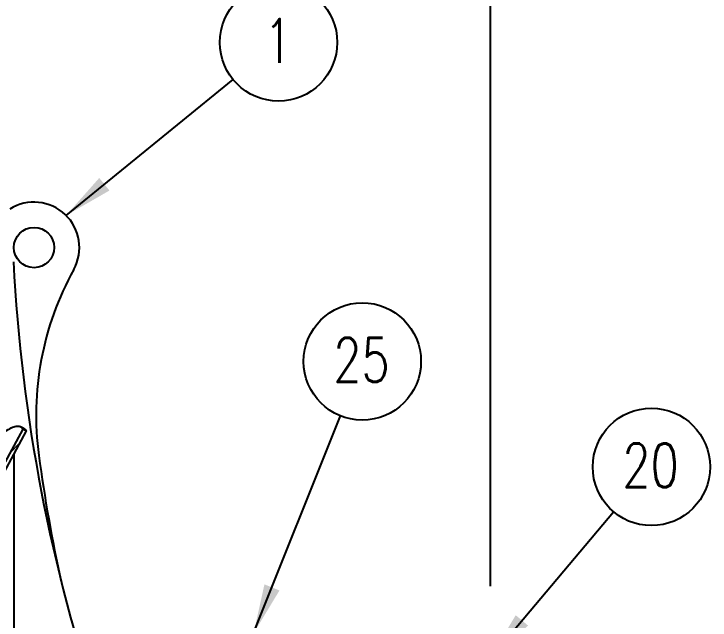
# Model space of a CAD drawing. Header units: millimetres. Extents: x 0 to 55611, y 0 to 32827.
# Drawn here: x 16226 to 17990, y 15960 to 17495 of the extents above; entities that cross this region are included whole.
import ezdxf

# ---------------------------------------------------------------- set-up
doc = ezdxf.new("R2010")
doc.units = ezdxf.units.MM
doc.header["$LTSCALE"] = 10
doc.header["$PDSIZE"] = -1
doc.linetypes.add('SLD-Continua', pattern=[0])
for name, color, linetype in [('EQUIPO', 30, 'SLD-Continua'), ('FIMSA-ACOTACIONES', 7, 'SLD-Continua'), ('SLD-0_0', 7, 'SLD-Continua')]:
    doc.layers.add(name, color=color, linetype=linetype)
doc.styles.add('1', font='romans.shx', dxfattribs={"height": 125})
doc.styles.add('SLDTEXTSTYLE18', font='romans.shx', dxfattribs={"width": 0.75})
doc.dimstyles.new('50', dxfattribs={"dimscale": 0, "dimtxt": 125, "dimasz": 125, "dimexe": 125, "dimexo": 125, "dimgap": 50, "dimtad": 1, "dimdec": 0, "dimlfac": 49.861111, "dimzin": 1, "dimtxsty": '1', "dimcen": 2.5, "dimclrd": 1, "dimclre": 1, "dimadec": 0, "dimazin": 0, "dimtfac": 1, "dimtdec": 0, "dimtmove": 0, "dimatfit": 3, "dimfxl": 1, "dimtzin": 1, "dimarcsym": 0})

# ---------------------------------------------------------------- blocks, each defined once
blk = doc.blocks.new('_D_8')
at = {"color": 1, "lineweight": -2, "transparency": 16777216}
for p, q in [((12949.5, 16045.1), (12949.5, 19116.4)), ((17433.9, 16045.1), (17433.9, 19116.4)), ((13074.5, 18991.4), (17308.9, 18991.4))]:
    blk.add_line(p, q, dxfattribs=at)
at = {"color": 1, "transparency": 16777216}
for points in [[(13074.5, 19012.3), (13074.5, 18970.6), (12949.5, 18991.4)], [(17308.9, 19012.3), (17308.9, 18970.6), (17433.9, 18991.4)]]:
    blk.add_solid(points, dxfattribs=at)
at = {"layer": 'Defpoints', "color": 0, "transparency": 16777216}
for p in [(17433.9, 18991.4), (12949.5, 15920.1), (17433.9, 15920.1)]:
    blk.add_point(p, dxfattribs=at)
at = {"color": 0, "transparency": 16777216, "insert": (15191.7, 19166.4), "char_height": 125, "attachment_point": 2, "style": '1'}
blk.add_mtext('4484', dxfattribs=at)
blk = doc.blocks.new('_D_9')
at = {"color": 1, "lineweight": -2, "transparency": 16777216}
for p, q in [((15191.7, 17130.5), (15191.7, 18616.4)), ((17433.9, 16045.1), (17433.9, 18616.4)), ((17308.9, 18491.4), (15316.7, 18491.4))]:
    blk.add_line(p, q, dxfattribs=at)
at = {"color": 1, "transparency": 16777216}
for points in [[(15316.7, 18512.3), (15316.7, 18470.6), (15191.7, 18491.4)], [(17308.9, 18512.3), (17308.9, 18470.6), (17433.9, 18491.4)]]:
    blk.add_solid(points, dxfattribs=at)
at = {"layer": 'Defpoints', "color": 0, "transparency": 16777216}
for p in [(15191.7, 18491.4), (15191.7, 17005.5), (17433.9, 15920.1)]:
    blk.add_point(p, dxfattribs=at)
at = {"color": 0, "transparency": 16777216, "insert": (16312.8, 18666.4), "char_height": 125, "attachment_point": 2, "style": '1'}
blk.add_mtext('2242', dxfattribs=at)
blk = doc.blocks.new('SW_NOTE_0_87')
at = {"layer": 'FIMSA-ACOTACIONES', "color": 0}
blk.add_circle((55.2, 138), 148.7, dxfattribs=at)
at = {"layer": 'FIMSA-ACOTACIONES', "color": 0, "insert": (53, 197.5), "char_height": 111.12, "attachment_point": 2, "style": 'SLDTEXTSTYLE18'}
blk.add_mtext('25', dxfattribs=at)
blk = doc.blocks.new('SW_NOTE_0_88')
at = {"layer": 'FIMSA-ACOTACIONES', "color": 0}
blk.add_circle((95.9, 113.6), 148.7, dxfattribs=at)
at = {"layer": 'FIMSA-ACOTACIONES', "color": 0, "insert": (93.7, 173.1), "char_height": 111.12, "attachment_point": 2, "style": 'SLDTEXTSTYLE18'}
blk.add_mtext('20', dxfattribs=at)
blk = doc.blocks.new('SW_NOTE_0_91')
at = {"layer": 'SLD-0_0', "color": 0}
blk.add_circle((115.3, 93.8), 148.7, dxfattribs=at)
at = {"layer": 'SLD-0_0', "color": 0, "insert": (114.2, 153.3), "char_height": 111.1, "attachment_point": 2, "style": 'SLDTEXTSTYLE18'}
blk.add_mtext('1', dxfattribs=at)

msp = doc.modelspace()

# ---------------------------------------------------------------- hatches: boundary and pattern name
at = {"linetype": 'SLD-Continua', "lineweight": 18}
h = msp.add_hatch(dxfattribs=at)
h.set_pattern_fill('ANSI31', scale=60, style=0)
h.set_pattern_definition([(45, (-10791.88, -12779.92), (-134.7038, 134.7038), [])])
edge = h.paths.add_edge_path(flags=0)
edge.add_ellipse((15784.3, 16151.5), major_axis=(-2467.1, 1338.5), ratio=0.17101, start_angle=264.3024, end_angle=264.5106)
edge.add_line((16248.2, 16443.5), (16153, 16267.9))
edge.add_ellipse((16174.6, 16254.6), major_axis=(0, 26.6), ratio=0.939693, start_angle=60, end_angle=90)
edge.add_line((16149.6, 16254.6), (16149.6, 15184.5))
edge.add_line((16149.6, 15184.5), (16159.6, 15184.5))
edge.add_line((16159.6, 15184.5), (16159.6, 16254.6))
edge.add_ellipse((16174.6, 16254.6), major_axis=(0, 16), ratio=0.939693, start_angle=60, end_angle=90, ccw=False)
edge.add_line((16161.6, 16262.6), (16257, 16438.5))

# ---------------------------------------------------------------- linework, layer by layer
at = {"layer": 'EQUIPO', "linetype": 'SLD-Continua', "lineweight": 25}
for p, q in [((16251, 16444.4), (16242.3, 16449.1)), ((16248.2, 16443.5), (16153, 16267.9)), ((16257, 16438.5), (16161.6, 16262.6)), ((16225.6, 16380.5), (16225.6, 14527.9))]:
    msp.add_line(p, q, dxfattribs=at)
at = {"layer": 'EQUIPO', "linetype": 'SLD-Continua', "lineweight": 25, "flags": 128}
msp.add_lwpolyline([(16194.6, 16429.7), (16198.9, 16433.3), (16203.1, 16436.5), (16207.2, 16439.5), (16211.1, 16442), (16214.9, 16444.3), (16218.4, 16446.2), (16221.9, 16447.8), (16225.1, 16449.1), (16228.2, 16450.1), (16231.2, 16450.7), (16233.9, 16450.9), (16236.5, 16450.9), (16238.9, 16450.5), (16241.1, 16449.7), (16243.2, 16448.7), (16245, 16447.3), (16246.7, 16445.5), (16248.2, 16443.5)], dxfattribs=at)
at = {"layer": 'EQUIPO', "linetype": 'SLD-Continua', "lineweight": 25}
msp.add_circle((16276.6, 16903.2), 51, dxfattribs=at)
for centre, radius, start, end in [((16276.6, 16903.2), 115, 331.0133, 122.0348), ((20448.6, 17085.6), 4230, 182.9681, 198.8109), ((17043.7, 16478.2), 762, 151.0133, 187.6973), ((16243.2, 16430.5), 16, 29.8744, 60.7145), ((20089.1, 16889.8), 3835, 187.6973, 192.5387)]:
    msp.add_arc(centre, radius, start, end, dxfattribs=at)
msp.add_ellipse((15784.3, 16151.5), major_axis=(-2467.1, 1338.5), ratio=0.17101, start_param=4.612947, end_param=4.616581, dxfattribs=at)

# ---------------------------------------------------------------- block references
at = {"layer": 'FIMSA-ACOTACIONES'}
for name, p in [('SW_NOTE_0_87', (17053.6, 16476.6)), ('SW_NOTE_0_88', (17745.7, 16233.9))]:
    msp.add_blockref(name, p, dxfattribs=at)
at = {"layer": 'SLD-0_0'}
msp.add_blockref('SW_NOTE_0_91', (16781.1, 17329), dxfattribs=at)

# ---------------------------------------------------------------- dimensions: what is measured, and where the dimension line sits
for base, p1, p2, picture, middle in [((17433.9, 18991.4), (12949.5, 15920.1), (17433.9, 15920.1), '_D_8', (15191.7, 18991.4)), ((15191.7, 18491.4), (17433.9, 15920.1), (15191.7, 17005.5), '_D_9', (16312.8, 18491.4))]:
    dim = msp.add_linear_dim(base=base, p1=p1, p2=p2, dimstyle='50', override={"dimscale": 1, "dimlfac": 1})
    dim.commit()
    dim.dimension.update_dxf_attribs({"geometry": picture, "text_midpoint": middle, "dimtype": 160})

# ---------------------------------------------------------------- leaders
for points in [[(16357.9, 16984.6), (16781.1, 17329)], [(16833.3, 15926.2), (17053.6, 16476.6)], [(17432.7, 15863.2), (17745.7, 16233.9)]]:
    msp.add_leader(points, dimstyle='50', override={"dimscale": 1, "dimlfac": 1})

doc.saveas('drawing.dxf')
